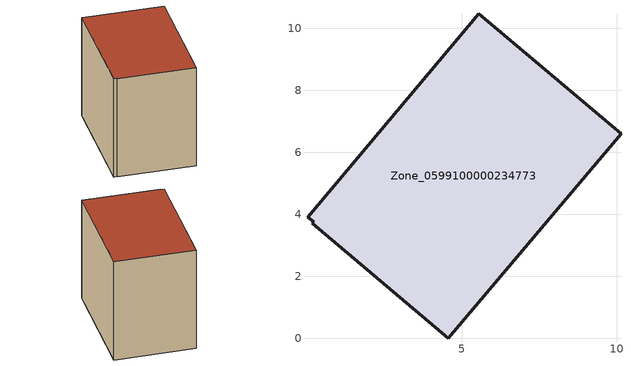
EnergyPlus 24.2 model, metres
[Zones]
Zone_0599100000234773
 floor ground (C_G): 0.04,3.91 5.56,10.47 10.14,6.6 4.58,0 0.19,3.71 0.23,3.75 z0.26
 wall outside (C_F): 10.14,6.6 5.56,10.47 0.04,3.91 0.23,3.75 0.19,3.71 4.58,0 10.14,6.6 z0.26:8.35
 roof outside (C_R): 5.56,10.47 0.04,3.91 0.23,3.75 0.19,3.71 4.58,0 10.14,6.6 z8.35
[BUILDING]
Pand.0599100000234773: North Axis=0; Terrain=City; Loads Convergence Tolerance Value=0.04; Temperature Convergence Tolerance Value=0.4; Solar Distribution=FullExterior; Maximum Number of Warmup Days=25; Minimum Number of Warmup Days=1
[Site:Location]
Rotterdam.The.Hague.AP_ZH_NLD Design_Conditions: Latitude=51.96; Longitude=4.45; Time Zone=1; Elevation=-4.5
[SITE:GROUNDTEMPERATURE:BUILDINGSURFACE]
18, 18, 18, 18, 18, 18, 18, 18, 18, 18, 18, 18
[MATERIAL] Thermal Absorptance=0.9; Solar Absorptance=0.7; Visible Absorptance=0.7
Name | Roughness | Thickness | Conductivity | Density | Specific Heat
G.TI.1946-1964 | MediumSmooth | 0.15 | 1 | 540 | 1210
F.TI.1946-1964 | Rough | 0.3 | 0.857143 | 1920 | 840
R.TI.1946-1964 | MediumRough | 0.2 | 0.277778 | 1500 | 1000
[CONSTRUCTION]
C_G: G.TI.1946-1964
C_F: F.TI.1946-1964
C_R: R.TI.1946-1964
[ZONE]
Zone_0599100000234773: Type=1; Multiplier=1; Ceiling Height=Autocalculate; Volume=Autocalculate; Floor Area=autocalculate; Part of Total Floor Area=Yes
[ZONEINFILTRATION:DESIGNFLOWRATE]
Infil_Zone_0599100000234773: Zone or ZoneList or Space or SpaceList=Zone_0599100000234773; Schedule=AlwaysOn; Design Flow Rate Calculation Method=Flow/Area; Flow Rate per Floor Area=0.003; Constant Term Coefficient=1; Temperature Term Coefficient=0; Velocity Term Coefficient=0; Velocity Squared Term Coefficient=0
[HVACTEMPLATE:ZONE:IDEALLOADSAIRSYSTEM]
Zone_0599100000234773: Maximum Heating Supply Air Temperature=50; Minimum Cooling Supply Air Temperature=13; Maximum Heating Supply Air Humidity Ratio=0.0156; Minimum Cooling Supply Air Humidity Ratio=0.0077; Heating Limit=NoLimit; Cooling Limit=NoLimit; Dehumidification Control Type=ConstantSensibleHeatRatio; Cooling Sensible Heat Ratio=0.7; Dehumidification Setpoint=60; Humidification Control Type=None; Humidification Setpoint=30; Outdoor Air Method=None; Outdoor Air Flow Rate per Person=0.00944; Outdoor Air Flow Rate per Zone Floor Area=0; Outdoor Air Flow Rate per Zone=0; Demand Controlled Ventilation Type=None; Outdoor Air Economizer Type=NoEconomizer; Heat Recovery Type=None; Sensible Heat Recovery Effectiveness=0.7; Latent Heat Recovery Effectiveness=0.65
[ZONECONTROL:THERMOSTAT]
ThermostatControl_Zone_0599100000234773: Zone or ZoneList=Zone_0599100000234773; Control Type Schedule=DualSetpointControlType; Control 1=Thermostat_Zone_0599100000234773; Temperature Difference Between Cutout And Setpoint=0
[THERMOSTATSETPOINT:DUALSETPOINT]
Thermostat_Zone_0599100000234773: Heating Setpoint Temperature Schedule=HeatingSetpoint_Zone_0599100000234773; Cooling Setpoint Temperature Schedule=CoolingSetpoint_Zone_0599100000234773
[SCHEDULE:COMPACT]
HeatingSetpoint_Zone_0599100000234773: Through: 12/31, For: AllDays, Until: 24:00, 21
CoolingSetpoint_Zone_0599100000234773: Through: 12/31, For: AllDays, Until: 24:00, 24
DualSetpointControlType: Through: 12/31, For: AllDays, Until: 24:00, 4
AlwaysOn: Through: 12/31, For: AllDays, Until: 24:00, 1
